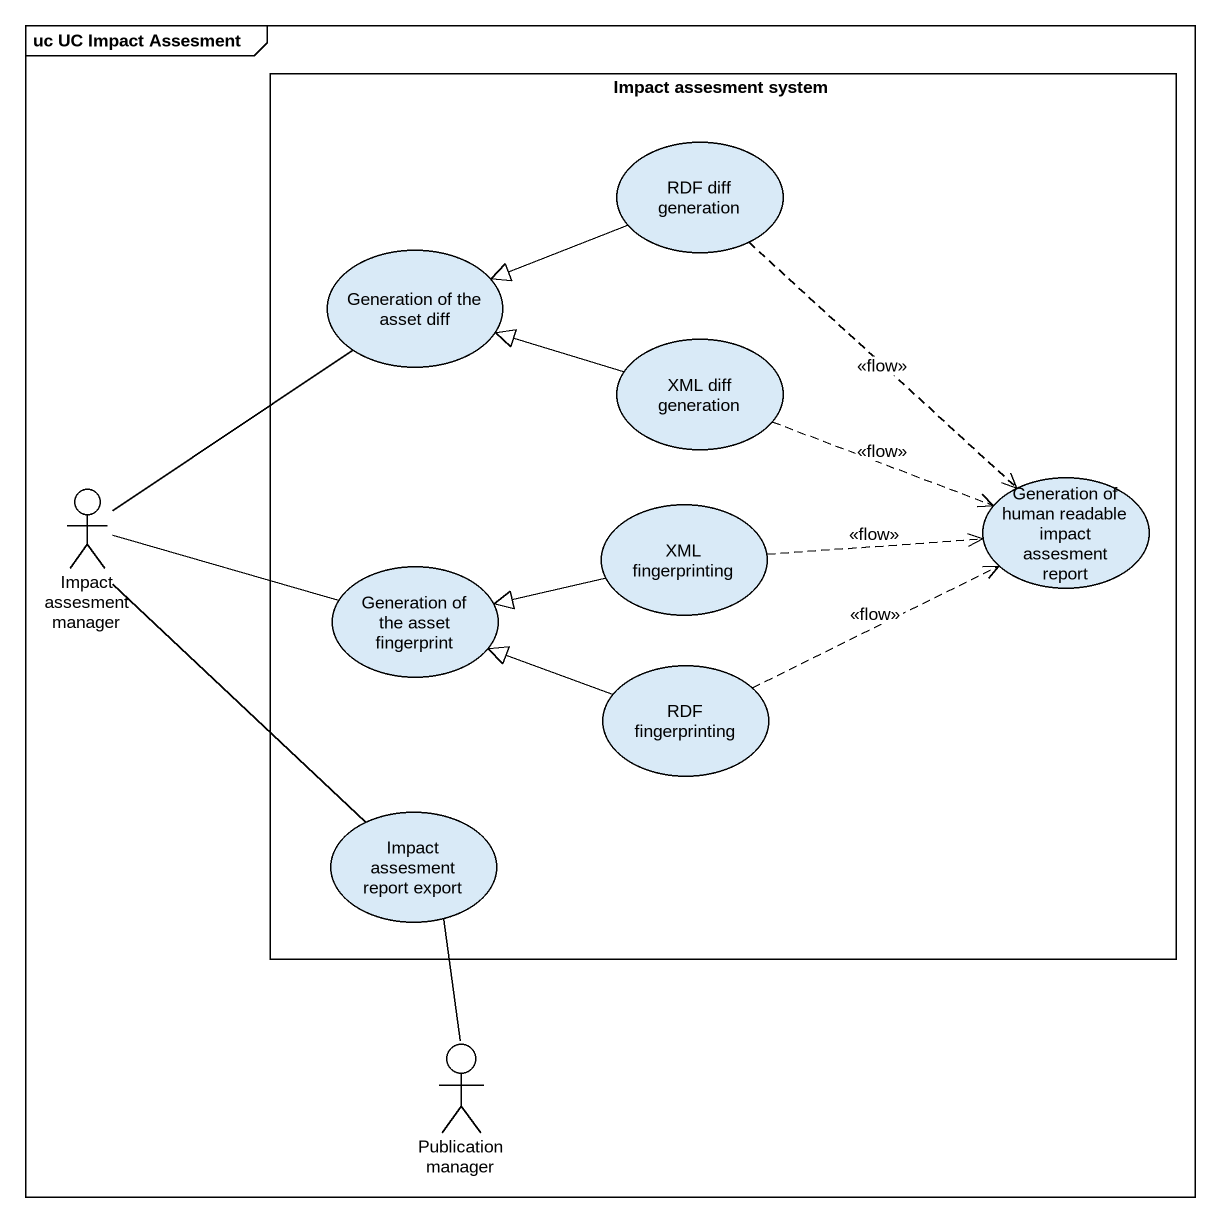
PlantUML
@startuml
mainframe uc UC Impact Assesment
rectangle "Impact assesment system" as Impact_assesment_system {
  usecase "RDF diff generation" as RDF_diff_generation
  usecase "Generation of the asset diff" as Generation_of_the_asset_diff
  usecase "XML diff generation" as XML_diff_generation
  usecase "XML fingerprinting" as XML_fingerprinting
  usecase "Generation of human readable impact assesment report" as Generation_of_human
  usecase "Generation of the asset fingerprint" as Generation_of_the_asset
  usecase "RDF fingerprinting" as RDF_fingerprinting
  usecase "Impact assesment report export" as Impact_assesment_report
}
actor "Impact assesment manager" as Impact_assesment_manager
actor "Publication manager" as Publication_manager
RDF_diff_generation -left-|> Generation_of_the_asset_diff
RDF_diff_generation ..> Generation_of_human : <<flow>>
XML_diff_generation -left-|> Generation_of_the_asset_diff
XML_diff_generation .right.> Generation_of_human : <<flow>>
Impact_assesment_manager -up- Generation_of_the_asset_diff
Impact_assesment_manager -right- Generation_of_the_asset
Impact_assesment_manager -- Impact_assesment_report
XML_fingerprinting .right.> Generation_of_human : <<flow>>
XML_fingerprinting -left-|> Generation_of_the_asset
RDF_fingerprinting .right.> Generation_of_human : <<flow>>
RDF_fingerprinting -left-|> Generation_of_the_asset
Publication_manager -up- Impact_assesment_report
@enduml
